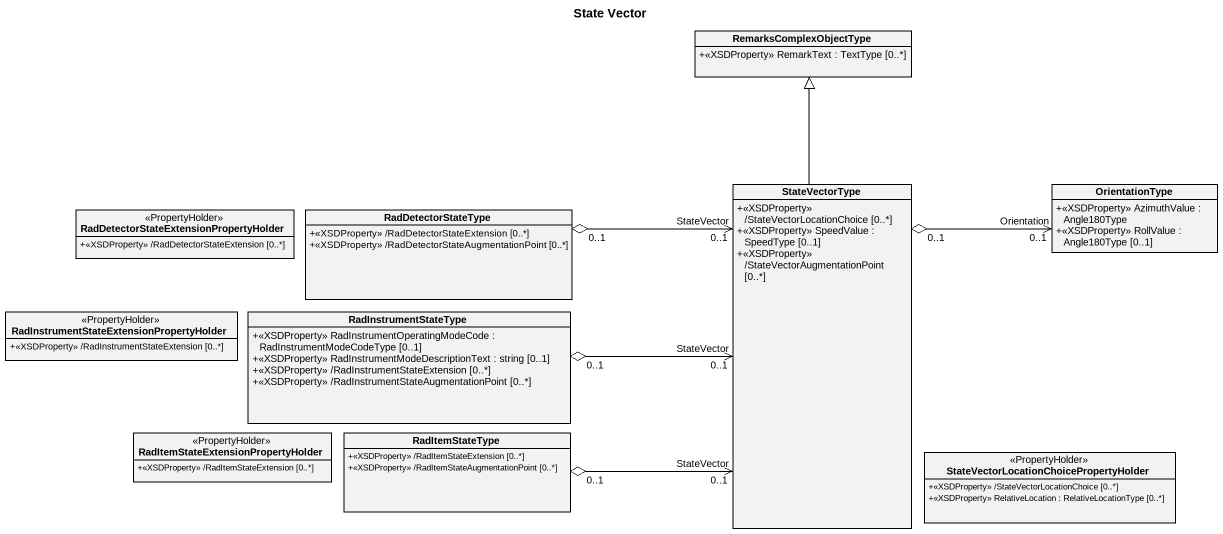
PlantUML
@startuml
title State Vector
hide circle
hide empty members
skinparam classAttributeIconSize 0
class RemarksComplexObjectType {
  +<<XSDProperty>> RemarkText : TextType [0..*]
}
class StateVectorType {
  +<<XSDProperty>> /StateVectorLocationChoice [0..*]
  +<<XSDProperty>> SpeedValue : SpeedType [0..1]
  +<<XSDProperty>> /StateVectorAugmentationPoint [0..*]
}
class OrientationType {
  +<<XSDProperty>> AzimuthValue : Angle180Type
  +<<XSDProperty>> RollValue : Angle180Type [0..1]
}
class "RadDetectorStateExtensionPropertyHolder" as RadDetectorStateExtensionPro <<PropertyHolder>> {
  +<<XSDProperty>> /RadDetectorStateExtension [0..*]
}
class RadDetectorStateType {
  +<<XSDProperty>> /RadDetectorStateExtension [0..*]
  +<<XSDProperty>> /RadDetectorStateAugmentationPoint [0..*]
}
class "RadInstrumentStateExtensionPropertyHolder" as RadInstrumentStateExtensionP <<PropertyHolder>> {
  +<<XSDProperty>> /RadInstrumentStateExtension [0..*]
}
class RadInstrumentStateType {
  +<<XSDProperty>> RadInstrumentOperatingModeCode : RadInstrumentModeCodeType [0..1]
  +<<XSDProperty>> RadInstrumentModeDescriptionText : string [0..1]
  +<<XSDProperty>> /RadInstrumentStateExtension [0..*]
  +<<XSDProperty>> /RadInstrumentStateAugmentationPoint [0..*]
}
class "RadItemStateExtensionPropertyHolder" as RadItemStateExtensionPropert <<PropertyHolder>> {
  +<<XSDProperty>> /RadItemStateExtension [0..*]
}
class RadItemStateType {
  +<<XSDProperty>> /RadItemStateExtension [0..*]
  +<<XSDProperty>> /RadItemStateAugmentationPoint [0..*]
}
class "StateVectorLocationChoicePropertyHolder" as StateVectorLocationChoicePro <<PropertyHolder>> {
  +<<XSDProperty>> /StateVectorLocationChoice [0..*]
  +<<XSDProperty>> RelativeLocation : RelativeLocationType [0..*]
}
StateVectorType -up-|> RemarksComplexObjectType
StateVectorType "0..1" o-right-> "Orientation\n0..1" OrientationType
RadDetectorStateType "0..1" o-right-> "StateVector\n0..1" StateVectorType
RadInstrumentStateType "0..1" o-right-> "StateVector\n0..1" StateVectorType
RadItemStateType "0..1" o-right-> "StateVector\n0..1" StateVectorType
@enduml
